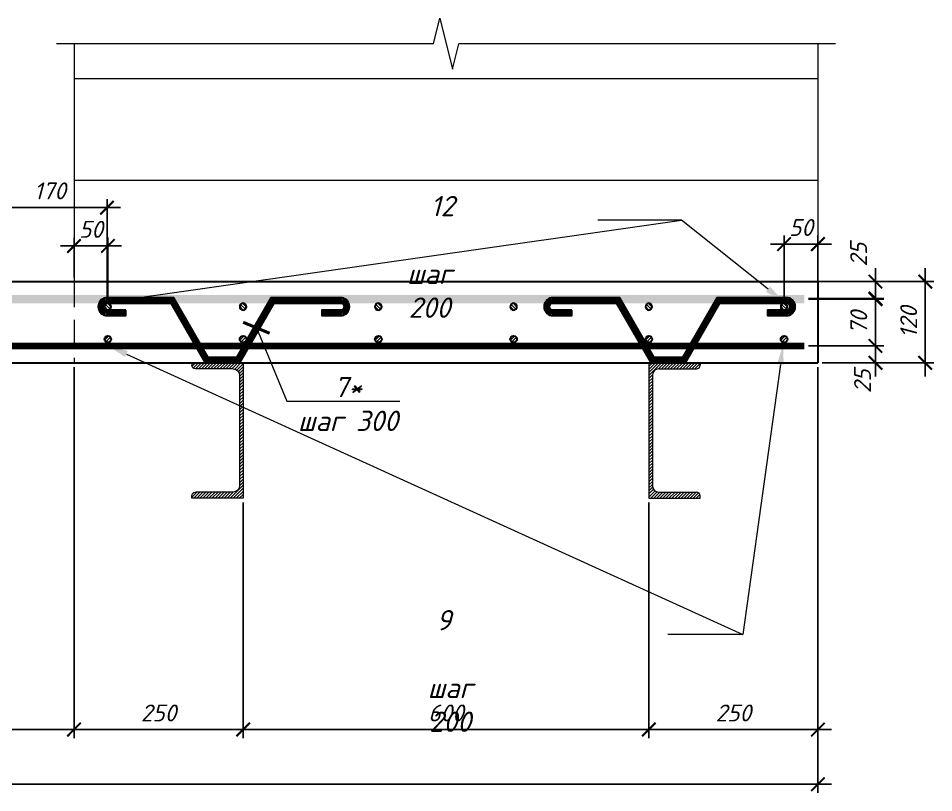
# Model space of a CAD drawing. Header units: millimetres. Extents: x -79646 to 95064, y -231229 to -58107.
# Drawn here: x 25699 to 27053, y -205275 to -204131 of the extents above; entities that cross this region are included whole.
import ezdxf
from ezdxf import colors
from ezdxf.entities.mleader import LeaderData, LeaderLine
from ezdxf.math import Vec2, Vec3

# ---------------------------------------------------------------- set-up
doc = ezdxf.new("R2010")
doc.units = ezdxf.units.MM
doc.header["$PDMODE"] = 3
doc.linetypes.add('DASHED2', pattern=[0.375, 0.25, -0.125])
doc.layers.get('0').update_dxf_attribs({"lineweight": 5})
doc.layers.get('Defpoints').update_dxf_attribs({"lineweight": 0})
for name, color, linetype, lineweight in [('!!!Металл', 7, 'Continuous', 15), ('#Dimensions', 7, 'Continuous', 9), ('#Арматура', 152, 'Continuous', 30), ('#Бетон вид', 22, 'Continuous', 18), ('#Бетон разрез', 22, 'Continuous', 30), ('#Выноски', 7, 'Continuous', 15)]:
    doc.layers.add(name, color=color, linetype=linetype, lineweight=lineweight)
doc.layers.add('#Hatch', color=252, linetype='Continuous', lineweight=5, true_color=0x696969)
doc.layers.add('#Арматура вид_2', color=7, linetype='Continuous', lineweight=35, true_color=0x616161)
doc.styles.add('ESKDW', font='eskdw.shx', dxfattribs={"oblique": 15})
doc.styles.add('STEP PR', font='isocpeui.ttf')
doc.dimstyles.new('SPDS', dxfattribs={"dimscale": 50, "dimtxt": 2.5, "dimasz": 2, "dimexe": 1.25, "dimexo": 0.625, "dimtad": 1, "dimdec": 0, "dimrnd": 0.001, "dimtxsty": 'ESKDW', "dimblk": 'ARCHTICK', "dimcen": 2.5, "dimdle": 2, "dimclrd": 256, "dimclre": 256, "dimclrt": 7, "dimadec": 0, "dimazin": 2, "dimtfac": 0.75, "dimtdec": 0, "dimtmove": 1, "dimatfit": 3, "dimfxl": 1, "dimtolj": 1, "dimarcsym": 1})

# ---------------------------------------------------------------- blocks, each defined once
blk = doc.blocks.new('*U104')
at = {"color": 0, "linetype": 'ByBlock', "lineweight": -2}
for p, q in [((0, 200), (0, 0)), ((0, 200), (76, 200)), ((14.7, 191), (70.5, 191)), ((76, 200), (76, 196.5)), ((5.199999999999993, 181.5), (5.200000000000005, 18.5)), ((0, 0), (76, 0)), ((14.7, 8.99999999999999), (70.5, 9.000000000000005)), ((76, 0), (76, 3.500000000000003))]:
    blk.add_line(p, q, dxfattribs=at)
for centre, radius, start, end in [((14.7, 181.5), 9.5, 90, 180), ((70.5, 196.5), 5.499999999999992, 270, 0), ((14.7, 18.5), 9.5, 180, 270), ((70.5, 3.500000000000004), 5.499999999999992, 0, 90)]:
    blk.add_arc(centre, radius, start, end, dxfattribs=at)
blk = doc.blocks.new('*U896')
at = {"color": 0, "linetype": 'ByBlock', "lineweight": -2}
for p, q in [((18.58127359600096, -2.108565928747488e-13), (18.89377359600096, 1.24999999999979)), ((18.89377359600096, 1.24999999999979), (19.51877359600096, -1.25000000000021)), ((18.58127359600093, -1.140350632359376e-13), (0, -2.110786374796738e-13)), ((19.51877359600096, -1.25000000000021), (19.83127359600096, -2.110786374796738e-13)), ((38.41254719200185, -2.110786374796738e-13), (19.83127359600095, -9.67105073363487e-14))]:
    blk.add_line(p, q, dxfattribs=at)
blk = doc.blocks.new('*U897')
at = {"layer": '#Арматура', "lineweight": 0}
h = blk.add_hatch(dxfattribs=at)
h.set_pattern_fill('ANSI31')
h.set_pattern_definition([(44.99999999999996, (-4.930380657631324e-32, 0), (-2.245064030267288, 2.245064030267285), [])])
edge = h.paths.add_edge_path()
edge.add_arc((-4.930380657631324e-32, 4.999999999999993), 5, 0, 360)
h = blk.add_hatch(dxfattribs=at)
h.set_pattern_fill('ANSI31')
h.set_pattern_definition([(44.99999999999996, (200, 0), (-2.245064030267288, 2.245064030267285), [])])
edge = h.paths.add_edge_path()
edge.add_arc((200, 4.999999999999992), 5, 0, 360)
h = blk.add_hatch(dxfattribs=at)
h.set_pattern_fill('ANSI31')
h.set_pattern_definition([(44.99999999999996, (400, 0), (-2.245064030267288, 2.245064030267285), [])])
edge = h.paths.add_edge_path()
edge.add_arc((400, 4.999999999999992), 5, 0, 360)
h = blk.add_hatch(dxfattribs=at)
h.set_pattern_fill('ANSI31')
h.set_pattern_definition([(44.99999999999996, (600, 0), (-2.245064030267288, 2.245064030267285), [])])
edge = h.paths.add_edge_path()
edge.add_arc((600, 4.999999999999992), 5, 0, 360)
h = blk.add_hatch(dxfattribs=at)
h.set_pattern_fill('ANSI31')
h.set_pattern_definition([(44.99999999999996, (800, 0), (-2.245064030267288, 2.245064030267285), [])])
edge = h.paths.add_edge_path()
edge.add_arc((800, 4.999999999999992), 5, 0, 360)
h = blk.add_hatch(dxfattribs=at)
h.set_pattern_fill('ANSI31')
h.set_pattern_definition([(44.99999999999996, (1000, 0), (-2.245064030267288, 2.245064030267285), [])])
edge = h.paths.add_edge_path()
edge.add_arc((1000, 4.999999999999992), 5, 0, 360)
for centre in [(-4.930380657631324e-32, 5), (200, 5), (400, 5), (600, 5), (800, 5), (1000, 5)]:
    blk.add_circle(centre, 5)
blk = doc.blocks.new('_ArchTick')
at = {"color": 0, "linetype": 'ByBlock', "const_width": 0.15}
blk.add_lwpolyline([(-0.5, -0.5), (0.5, 0.5)], dxfattribs=at)
blk = doc.blocks.new('*D1038')
at = {"layer": '#Dimensions', "lineweight": -2, "transparency": 16777216}
for p, q in [((26967.03765591793, -204565.6439195948), (26967.03765591793, -204499.6439195948)), ((26868.14477095796, -204519.6439195948), (26979.53765591793, -204519.6439195948)), ((26868.14477095796, -204545.6439195948), (26979.53765591793, -204545.6439195948))]:
    blk.add_line(p, q, dxfattribs=at)
at = {"layer": 'Defpoints', "color": 0, "lineweight": 0, "transparency": 16777216}
for p in [(26861.89477095796, -204519.6439195948), (26967.03765591793, -204519.6439195948), (26861.89477095796, -204545.6439195948)]:
    blk.add_point(p, dxfattribs=at)
at = {"layer": '#Dimensions', "lineweight": -2, "transparency": 16777216, "xscale": 20, "yscale": 20, "zscale": 20}
for p, rotation in [((26967.03765591793, -204519.6439195948), 90), ((26967.03765591793, -204545.6439195948), 270)]:
    blk.add_blockref('_ArchTick', p, dxfattribs=dict(at, rotation=rotation))
at = {"layer": '#Dimensions', "transparency": 16777216, "insert": (26942.09573570453, -204479.8274128568), "char_height": 25, "attachment_point": 5, "rotation": 90, "style": 'STEP PR'}
blk.add_mtext('\\A1;25', dxfattribs=at)
blk = doc.blocks.new('*D1039')
at = {"layer": '#Dimensions', "lineweight": -2, "transparency": 16777216}
for p, q in [((26967.03765591793, -204524.6439195948), (26967.03765591793, -204634.6439195948)), ((26868.14477095796, -204544.6439195948), (26979.53765591793, -204544.6439195948)), ((26868.14477095797, -204614.6439195948), (26979.53765591793, -204614.6439195948))]:
    blk.add_line(p, q, dxfattribs=at)
at = {"layer": 'Defpoints', "color": 0, "lineweight": 0, "transparency": 16777216}
for p in [(26861.89477095796, -204544.6439195948), (26861.89477095797, -204614.6439195948), (26967.03765591793, -204614.6439195948)]:
    blk.add_point(p, dxfattribs=at)
at = {"layer": '#Dimensions', "lineweight": -2, "transparency": 16777216, "xscale": 20, "yscale": 20, "zscale": 20}
for p, rotation in [((26967.03765591793, -204544.6439195948), 90), ((26967.03765591793, -204614.6439195948), 270)]:
    blk.add_blockref('_ArchTick', p, dxfattribs=dict(at, rotation=rotation))
at = {"layer": '#Dimensions', "transparency": 16777216, "insert": (26942.37667106945, -204580.3001187486), "char_height": 25, "attachment_point": 5, "rotation": 90, "style": 'STEP PR'}
blk.add_mtext('\\A1;70', dxfattribs=at)
blk = doc.blocks.new('*D1040')
at = {"layer": '#Dimensions', "lineweight": -2, "transparency": 16777216}
for p, q in [((26967.03765591792, -204594.6439195948), (26967.03765591792, -204659.6439195948)), ((26868.14477095796, -204614.6439195948), (26979.53765591792, -204614.6439195948)), ((26888.14477095798, -204639.6439195948), (26979.53765591792, -204639.6439195948))]:
    blk.add_line(p, q, dxfattribs=at)
at = {"layer": 'Defpoints', "color": 0, "lineweight": 0, "transparency": 16777216}
for p in [(26861.89477095796, -204614.6439195948), (26881.89477095798, -204639.6439195948), (26967.03765591792, -204639.6439195948)]:
    blk.add_point(p, dxfattribs=at)
at = {"layer": '#Dimensions', "lineweight": -2, "transparency": 16777216, "xscale": 20, "yscale": 20, "zscale": 20}
for p, rotation in [((26967.03765591792, -204614.6439195948), 90), ((26967.03765591792, -204639.6439195948), 270)]:
    blk.add_blockref('_ArchTick', p, dxfattribs=dict(at, rotation=rotation))
at = {"layer": '#Dimensions', "transparency": 16777216, "insert": (26947.90568674355, -204666.9328305824), "char_height": 25, "attachment_point": 5, "rotation": 90, "style": 'STEP PR'}
blk.add_mtext('\\A1;25', dxfattribs=at)
blk = doc.blocks.new('*D1041')
at = {"layer": '#Dimensions', "lineweight": -2, "transparency": 16777216}
for p, q in [((27040.6271196669, -204499.6439195948), (27040.6271196669, -204659.6439195948)), ((26888.14477095796, -204519.6439195948), (27053.1271196669, -204519.6439195948)), ((26888.14477095798, -204639.6439195948), (27053.1271196669, -204639.6439195948))]:
    blk.add_line(p, q, dxfattribs=at)
at = {"layer": 'Defpoints', "color": 0, "lineweight": 0, "transparency": 16777216}
for p in [(26881.89477095796, -204519.6439195948), (26881.89477095798, -204639.6439195948), (27040.6271196669, -204639.6439195948)]:
    blk.add_point(p, dxfattribs=at)
at = {"layer": '#Dimensions', "lineweight": -2, "transparency": 16777216, "xscale": 20, "yscale": 20, "zscale": 20}
for p, rotation in [((27040.6271196669, -204519.6439195948), 90), ((27040.6271196669, -204639.6439195948), 270)]:
    blk.add_blockref('_ArchTick', p, dxfattribs=dict(at, rotation=rotation))
at = {"layer": '#Dimensions', "transparency": 16777216, "insert": (27016.12711966693, -204579.6439195948), "char_height": 25, "attachment_point": 5, "rotation": 90, "style": 'STEP PR'}
blk.add_mtext('\\A1;120', dxfattribs=at)
blk = doc.blocks.new('*D1044')
at = {"layer": '#Dimensions', "lineweight": -2, "transparency": 16777216}
for p, q in [((25781.84208333396, -204645.8939195948), (25781.84208333396, -205194.0336233536)), ((25141.89472790526, -204965.9579429642), (25141.89472790526, -205194.0336233536)), ((25121.89472790526, -205181.5336233536), (25801.84208333396, -205181.5336233536))]:
    blk.add_line(p, q, dxfattribs=at)
at = {"layer": 'Defpoints', "color": 0, "lineweight": 0, "transparency": 16777216}
for p in [(25781.84208333396, -204639.6439195948), (25141.89472790526, -204959.7079429642), (25781.84208333396, -205181.5336233536)]:
    blk.add_point(p, dxfattribs=at)
at = {"layer": '#Dimensions', "lineweight": -2, "transparency": 16777216, "xscale": 20, "yscale": 20, "zscale": 20, "rotation": 180}
blk.add_blockref('_ArchTick', (25141.89472790526, -205181.5336233536), dxfattribs=at)
at = {"layer": '#Dimensions', "lineweight": -2, "transparency": 16777216, "xscale": 20, "yscale": 20, "zscale": 20}
blk.add_blockref('_ArchTick', (25781.84208333396, -205181.5336233536), dxfattribs=at)
at = {"layer": '#Dimensions', "transparency": 16777216, "insert": (25461.86840561961, -205157.0336233536), "char_height": 25, "attachment_point": 5, "style": 'STEP PR'}
blk.add_mtext('\\A1;640', dxfattribs=at)
blk = doc.blocks.new('*D1045')
at = {"layer": '#Dimensions', "lineweight": -2, "transparency": 16777216}
for p, q in [((25781.84208333396, -204645.8939195948), (25781.84208333396, -205194.0336233536)), ((26031.89477095795, -204845.8939195949), (26031.89477095795, -205194.0336233536)), ((25761.84208333396, -205181.5336233536), (26051.89477095795, -205181.5336233536))]:
    blk.add_line(p, q, dxfattribs=at)
at = {"layer": 'Defpoints', "color": 0, "lineweight": 0, "transparency": 16777216}
for p in [(25781.84208333396, -204639.6439195948), (26031.89477095795, -204839.6439195949), (26031.89477095795, -205181.5336233536)]:
    blk.add_point(p, dxfattribs=at)
at = {"layer": '#Dimensions', "lineweight": -2, "transparency": 16777216, "xscale": 20, "yscale": 20, "zscale": 20, "rotation": 180}
blk.add_blockref('_ArchTick', (25781.84208333396, -205181.5336233536), dxfattribs=at)
at = {"layer": '#Dimensions', "lineweight": -2, "transparency": 16777216, "xscale": 20, "yscale": 20, "zscale": 20}
blk.add_blockref('_ArchTick', (26031.89477095795, -205181.5336233536), dxfattribs=at)
at = {"layer": '#Dimensions', "transparency": 16777216, "insert": (25906.86842714595, -205157.0336233536), "char_height": 25, "attachment_point": 5, "style": 'STEP PR'}
blk.add_mtext('\\A1;250', dxfattribs=at)
blk = doc.blocks.new('*D1046')
at = {"layer": '#Dimensions', "lineweight": -2, "transparency": 16777216}
for p, q in [((26031.89477095795, -204845.8939195949), (26031.89477095795, -205194.0336233536)), ((26631.89477095795, -204845.8939195949), (26631.89477095795, -205194.0336233536)), ((26011.89477095795, -205181.5336233536), (26651.89477095795, -205181.5336233536))]:
    blk.add_line(p, q, dxfattribs=at)
at = {"layer": 'Defpoints', "color": 0, "lineweight": 0, "transparency": 16777216}
for p in [(26031.89477095795, -204839.6439195949), (26631.89477095795, -204839.6439195949), (26631.89477095795, -205181.5336233536)]:
    blk.add_point(p, dxfattribs=at)
at = {"layer": '#Dimensions', "lineweight": -2, "transparency": 16777216, "xscale": 20, "yscale": 20, "zscale": 20, "rotation": 180}
blk.add_blockref('_ArchTick', (26031.89477095795, -205181.5336233536), dxfattribs=at)
at = {"layer": '#Dimensions', "lineweight": -2, "transparency": 16777216, "xscale": 20, "yscale": 20, "zscale": 20}
blk.add_blockref('_ArchTick', (26631.89477095795, -205181.5336233536), dxfattribs=at)
at = {"layer": '#Dimensions', "transparency": 16777216, "insert": (26331.89477095795, -205157.0336233536), "char_height": 25, "attachment_point": 5, "style": 'STEP PR'}
blk.add_mtext('\\A1;600', dxfattribs=at)
blk = doc.blocks.new('*D995')
at = {"layer": '#Dimensions', "lineweight": -2, "transparency": 16777216}
for p, q in [((26881.89477095798, -204645.8939195948), (26881.89477095798, -205194.0336233536)), ((26631.89477095795, -204845.8939195949), (26631.89477095795, -205194.0336233536)), ((26611.89477095795, -205181.5336233536), (26901.89477095798, -205181.5336233536))]:
    blk.add_line(p, q, dxfattribs=at)
at = {"layer": 'Defpoints', "color": 0, "lineweight": 0, "transparency": 16777216}
for p in [(26881.89477095798, -204639.6439195948), (26631.89477095795, -204839.6439195949), (26881.89477095798, -205181.5336233536)]:
    blk.add_point(p, dxfattribs=at)
at = {"layer": '#Dimensions', "lineweight": -2, "transparency": 16777216, "xscale": 20, "yscale": 20, "zscale": 20, "rotation": 180}
blk.add_blockref('_ArchTick', (26631.89477095795, -205181.5336233536), dxfattribs=at)
at = {"layer": '#Dimensions', "lineweight": -2, "transparency": 16777216, "xscale": 20, "yscale": 20, "zscale": 20}
blk.add_blockref('_ArchTick', (26881.89477095798, -205181.5336233536), dxfattribs=at)
at = {"layer": '#Dimensions', "transparency": 16777216, "insert": (26756.89477095797, -205157.0336233536), "char_height": 25, "attachment_point": 5, "style": 'STEP PR'}
blk.add_mtext('\\A1;250', dxfattribs=at)
blk = doc.blocks.new('*D1048')
at = {"layer": '#Dimensions', "lineweight": -2, "transparency": 16777216}
for p, q in [((24041.89477095793, -204645.8939195948), (24041.89477095793, -205274.8278160473)), ((26881.89477095798, -204645.8939195948), (26881.89477095798, -205274.8278160473)), ((24021.89477095793, -205262.3278160473), (26901.89477095798, -205262.3278160473))]:
    blk.add_line(p, q, dxfattribs=at)
at = {"layer": 'Defpoints', "color": 0, "lineweight": 0, "transparency": 16777216}
for p in [(24041.89477095793, -204639.6439195948), (26881.89477095798, -204639.6439195948), (26881.89477095798, -205262.3278160473)]:
    blk.add_point(p, dxfattribs=at)
at = {"layer": '#Dimensions', "lineweight": -2, "transparency": 16777216, "xscale": 20, "yscale": 20, "zscale": 20, "rotation": 180}
blk.add_blockref('_ArchTick', (24041.89477095793, -205262.3278160473), dxfattribs=at)
at = {"layer": '#Dimensions', "lineweight": -2, "transparency": 16777216, "xscale": 20, "yscale": 20, "zscale": 20}
blk.add_blockref('_ArchTick', (26881.89477095798, -205262.3278160473), dxfattribs=at)
at = {"layer": '#Dimensions', "transparency": 16777216, "insert": (25461.89477095796, -205237.8278160473), "char_height": 25, "attachment_point": 5, "style": 'STEP PR'}
blk.add_mtext('\\A1;2840', dxfattribs=at)
blk = doc.blocks.new('*D1108')
at = {"layer": '#Dimensions', "lineweight": -2, "transparency": 16777216}
for p, q in [((25661.86840561961, -204548.3939195948), (25661.86840561961, -204397.6911173788)), ((25830.65924308539, -204548.3939195948), (25830.65924308539, -204397.6911173788)), ((25641.86840561961, -204410.1911173788), (25850.65924308539, -204410.1911173788))]:
    blk.add_line(p, q, dxfattribs=at)
at = {"layer": 'Defpoints', "color": 0, "lineweight": 0, "transparency": 16777216}
for p in [(25830.65924308539, -204410.1911173788), (25661.86840561961, -204554.6439195948), (25830.65924308539, -204554.6439195948)]:
    blk.add_point(p, dxfattribs=at)
at = {"layer": '#Dimensions', "lineweight": -2, "transparency": 16777216, "xscale": 20, "yscale": 20, "zscale": 20, "rotation": 180}
blk.add_blockref('_ArchTick', (25661.86840561961, -204410.1911173788), dxfattribs=at)
at = {"layer": '#Dimensions', "lineweight": -2, "transparency": 16777216, "xscale": 20, "yscale": 20, "zscale": 20}
blk.add_blockref('_ArchTick', (25830.65924308539, -204410.1911173788), dxfattribs=at)
at = {"layer": '#Dimensions', "transparency": 16777216, "insert": (25746.2638243525, -204385.5301325303), "char_height": 25, "attachment_point": 5, "style": 'STEP PR'}
blk.add_mtext('\\A1;170', dxfattribs=at)
blk = doc.blocks.new('*D1109')
at = {"layer": '#Dimensions', "lineweight": -2, "transparency": 16777216}
for p, q in [((26831.89481401066, -204548.3939195948), (26831.89481401066, -204451.6760071375)), ((26881.89477095798, -204550.3939195948), (26881.89477095798, -204451.6760071375)), ((26811.89481401066, -204464.1760071375), (26901.89477095798, -204464.1760071375))]:
    blk.add_line(p, q, dxfattribs=at)
at = {"layer": 'Defpoints', "color": 0, "lineweight": 0, "transparency": 16777216}
for p in [(26881.89477095798, -204464.1760071375), (26831.89481401066, -204554.6439195948), (26881.89477095798, -204556.6439195948)]:
    blk.add_point(p, dxfattribs=at)
at = {"layer": '#Dimensions', "lineweight": -2, "transparency": 16777216, "xscale": 20, "yscale": 20, "zscale": 20, "rotation": 180}
blk.add_blockref('_ArchTick', (26831.89481401066, -204464.1760071375), dxfattribs=at)
at = {"layer": '#Dimensions', "lineweight": -2, "transparency": 16777216, "xscale": 20, "yscale": 20, "zscale": 20}
blk.add_blockref('_ArchTick', (26881.89477095798, -204464.1760071375), dxfattribs=at)
at = {"layer": '#Dimensions', "transparency": 16777216, "insert": (26856.89479248432, -204439.6760071375), "char_height": 25, "attachment_point": 5, "style": 'STEP PR'}
blk.add_mtext('\\A1;50', dxfattribs=at)
blk = doc.blocks.new('*D1110')
at = {"layer": '#Dimensions', "lineweight": -2, "transparency": 16777216}
for p, q in [((25781.84208333396, -204513.3939195948), (25781.84208333396, -204454.3712294666)), ((25831.89481401066, -204550.3939195948), (25831.89481401066, -204454.3712294666)), ((25761.84208333396, -204466.8712294666), (25851.89481401066, -204466.8712294666))]:
    blk.add_line(p, q, dxfattribs=at)
at = {"layer": 'Defpoints', "color": 0, "lineweight": 0, "transparency": 16777216}
for p in [(25831.89481401066, -204466.8712294666), (25781.84208333396, -204519.6439195948), (25831.89481401066, -204556.6439195948)]:
    blk.add_point(p, dxfattribs=at)
at = {"layer": '#Dimensions', "lineweight": -2, "transparency": 16777216, "xscale": 20, "yscale": 20, "zscale": 20, "rotation": 180}
blk.add_blockref('_ArchTick', (25781.84208333396, -204466.8712294666), dxfattribs=at)
at = {"layer": '#Dimensions', "lineweight": -2, "transparency": 16777216, "xscale": 20, "yscale": 20, "zscale": 20}
blk.add_blockref('_ArchTick', (25831.89481401066, -204466.8712294666), dxfattribs=at)
at = {"layer": '#Dimensions', "transparency": 16777216, "insert": (25806.86844867229, -204442.3712294666), "char_height": 25, "attachment_point": 5, "style": 'STEP PR'}
blk.add_mtext('\\A1;50', dxfattribs=at)

msp = doc.modelspace()

# ---------------------------------------------------------------- hatches: boundary and pattern name
at = {"layer": '#Hatch'}
h = msp.add_hatch(dxfattribs=at)
h.set_pattern_fill('ANSI31', color=256, style=0)
h.set_pattern_definition([(45, (-26964.88079015909, -6217.49527351209), (-2.245064030267288, 2.245064030267288), [])])
h.paths.add_polyline_path([(26031.89477095795, -204639.6439195949), (25955.89477095795, -204639.6439195949), (25955.89477095795, -204643.1439195949, 0.4142135623730951), (25961.39477095795, -204648.6439195949), (26017.19477095795, -204648.6439195949, -0.414213562373095), (26026.69477095795, -204658.1439195949), (26026.69477095795, -204821.1439195949, -0.414213562373095), (26017.19477095795, -204830.6439195949), (25961.39477095795, -204830.6439195949, 0.4142135623730951), (25955.89477095795, -204836.1439195949), (25955.89477095795, -204839.6439195949), (26031.89477095795, -204839.6439195949)])
h = msp.add_hatch(dxfattribs=at)
h.set_pattern_fill('ANSI31', color=256, style=0)
h.set_pattern_definition([(45, (-26944.68446639238, -6217.495273512061), (-2.245064030267288, 2.245064030267288), [])])
h.paths.add_polyline_path([(26631.89477095795, -204639.6439195948), (26707.89477095795, -204639.6439195948), (26707.89477095795, -204643.1439195948, -0.4142135623730951), (26702.39477095795, -204648.6439195948), (26646.59477095795, -204648.6439195948, 0.414213562373095), (26637.09477095795, -204658.1439195948), (26637.09477095795, -204821.1439195948, 0.414213562373095), (26646.59477095795, -204830.6439195948), (26702.39477095795, -204830.6439195948, -0.4142135623730951), (26707.89477095795, -204836.1439195948), (26707.89477095795, -204839.6439195948), (26631.89477095795, -204839.6439195948)])

# ---------------------------------------------------------------- linework, layer by layer
at = {"layer": '#Арматура'}
for points, const_width in [([(26861.89477095796, -204545.6439195948), (24061.89477095793, -204545.6439195948)], 12), ([(26861.89477095796, -204614.6439195948), (24061.89477095793, -204614.6439195948)], 10)]:
    msp.add_lwpolyline(points, dxfattribs=dict(at, const_width=const_width))
for points in [[(25858.60911926223, -204561.6439195949), (25829.18054783357, -204561.6439195949, -0.7142857142857153), (25829.18054783357, -204551.6439195949), (25924.97759468737, -204551.6439195949), (25975.78441837605, -204639.6439195949), (26001.36176864519, -204639.6439195949), (26026.93911891432, -204639.6439195949), (26077.74594260301, -204551.6439195949), (26177.54298945681, -204551.6439195949, -0.7142857142857153), (26177.54298945681, -204561.6439195949), (26148.11441802815, -204561.6439195949), (26148.11441802815, -204569.6439195949), (26178.5691788987, -204569.6439195949, 0.8111722407335079), (26178.5691788987, -204543.6439195949), (26073.12714044949, -204543.6439195949), (26022.32031676081, -204631.6439195949), (26001.36176864519, -204631.6439195949), (25980.40322052957, -204631.6439195949), (25929.59639684089, -204543.6439195949), (25828.15435839168, -204543.6439195949, 0.8111722407335079), (25828.15435839167, -204569.6439195949), (25858.60911926223, -204569.6439195949)], [(26517.9260841053, -204561.6439195948), (26488.49751267664, -204561.6439195948, -0.7142857142857153), (26488.49751267664, -204551.6439195948), (26584.29455953045, -204551.6439195948), (26635.10138321913, -204639.6439195948), (26660.67873348826, -204639.6439195948), (26686.2560837574, -204639.6439195948), (26737.06290744609, -204551.6439195948), (26836.85995429989, -204551.6439195948, -0.7142857142857153), (26836.85995429989, -204561.6439195948), (26807.43138287123, -204561.6439195948), (26807.43138287123, -204569.6439195948), (26837.88614374178, -204569.6439195948, 0.8111722407335079), (26837.88614374178, -204543.6439195948), (26732.44410529257, -204543.6439195948), (26681.63728160389, -204631.6439195948), (26660.67873348826, -204631.6439195948), (26639.72018537265, -204631.6439195948), (26588.91336168396, -204543.6439195948), (26487.47132323475, -204543.6439195948, 0.8111722407335079), (26487.47132323475, -204569.6439195948), (26517.9260841053, -204569.6439195948)]]:
    msp.add_lwpolyline(points, format="xyb", close=True, dxfattribs=at)
at = {"layer": '#Арматура вид_2'}
for points in [[(26148.11441802815, -204565.6439195949, 8, 8, 0), (26178.11441802824, -204565.6439195949, 8, 8, 0.7777777777777778), (26178.11441802824, -204547.6439195949, 8, 8, 0), (26075.43654152625, -204547.6439195949, 8, 8, 0), (26024.62971783756, -204635.6439195949, 8, 8, 0), (26001.36176864519, -204635.6439195949, 8, 8, 0), (25978.09381945281, -204635.6439195949, 8, 8, 0), (25927.28699576413, -204547.6439195949, 8, 8, 0), (25828.60911926214, -204547.6439195949, 8, 8, 0.7777777777777778), (25828.60911926214, -204565.6439195949, 8, 8, 0), (25858.60911926223, -204565.6439195949, 0, 0, 0)], [(26807.43138287123, -204565.6439195948, 8, 8, 0), (26837.43138287131, -204565.6439195948, 8, 8, 0.7777777777777778), (26837.43138287131, -204547.6439195948, 8, 8, 0), (26734.75350636933, -204547.6439195948, 8, 8, 0), (26683.94668268064, -204635.6439195948, 8, 8, 0), (26660.67873348826, -204635.6439195948, 8, 8, 0), (26637.41078429589, -204635.6439195948, 8, 8, 0), (26586.60396060721, -204547.6439195948, 8, 8, 0), (26487.92608410522, -204547.6439195948, 8, 8, 0.7777777777777778), (26487.92608410522, -204565.6439195948, 8, 8, 0), (26517.9260841053, -204565.6439195948, 0, 0, 0)]]:
    msp.add_lwpolyline(points, format="xyseb", dxfattribs=at)
at = {"layer": '#Бетон вид'}
for points in [[(25781.84208333396, -204168.0484262938), (25781.84208333396, -204519.6439195948)], [(26881.89477095796, -204168.0484262938), (26881.89477095796, -204519.6439195948)], [(25781.84208333396, -204219.6439195948), (26881.89477095798, -204219.6439195948)], [(25781.84208333396, -204369.6439195948), (26881.89477095798, -204369.6439195948)]]:
    msp.add_lwpolyline(points, dxfattribs=at)
at = {"layer": '#Бетон вид', "linetype": 'DASHED2', "ltscale": 150}
msp.add_lwpolyline([(25781.84208333396, -204519.6439195948), (25781.84208333396, -204639.6439195948)], dxfattribs=at)
at = {"layer": '#Бетон разрез'}
for points in [[(24041.89477095793, -204519.6439195948), (26881.89477095798, -204519.6439195948)], [(26881.89477095798, -204519.6439195948), (26881.89477095798, -204639.6439195948)], [(24041.89477095793, -204639.6439195948), (26881.89477095798, -204639.6439195948)]]:
    msp.add_lwpolyline(points, dxfattribs=at)

# ---------------------------------------------------------------- block references
at = {"layer": '!!!Металл', "xscale": -1}
msp.add_blockref('*U104', (26031.89477095795, -204839.6439195949), dxfattribs=at)
msp.add_blockref('*U104', (26031.89477095795, -204839.6439195949), dxfattribs=at)
at = {"layer": '!!!Металл'}
msp.add_blockref('*U104', (26631.89477095795, -204839.6439195948), dxfattribs=at)
msp.add_blockref('*U104', (26631.89477095795, -204839.6439195948), dxfattribs=at)
at = {"layer": '#Арматура', "xscale": -1, "rotation": 180}
msp.add_blockref('*U897', (25831.89481401066, -204551.6439195948), dxfattribs=at)
at = {"layer": '#Арматура'}
msp.add_blockref('*U897', (25831.89481401066, -204609.6439195948), dxfattribs=at)
at = {"xscale": -30, "yscale": -30, "zscale": -30, "rotation": 180}
msp.add_blockref('*U896', (25755.76835519791, -204168.0484262938), dxfattribs=at)

# ---------------------------------------------------------------- dimensions: what is measured, and where the dimension line sits
at = {"layer": '#Dimensions'}
for base, p1, p2, picture, middle in [((25830.65924308539, -204410.1911173788), (25661.86840561961, -204554.6439195948), (25830.65924308539, -204554.6439195948), '*D1108', (25746.2638243525, -204385.5301325303)), ((26881.89477095798, -205262.3278160473), (24041.89477095793, -204639.6439195948), (26881.89477095798, -204639.6439195948), '*D1048', (25461.89477095796, -205237.8278160473)), ((25781.84208333396, -205181.5336233536), (25141.89472790526, -204959.7079429642), (25781.84208333396, -204639.6439195948), '*D1044', (25461.86840561961, -205157.0336233536)), ((26031.89477095795, -205181.5336233536), (25781.84208333396, -204639.6439195948), (26031.89477095795, -204839.6439195949), '*D1045', (25906.86842714595, -205157.0336233536)), ((26881.89477095798, -205181.5336233536), (26631.89477095795, -204839.6439195949), (26881.89477095798, -204639.6439195948), '*D995', (26756.89477095797, -205157.0336233536)), ((26631.89477095795, -205181.5336233536), (26031.89477095795, -204839.6439195949), (26631.89477095795, -204839.6439195949), '*D1046', (26331.89477095795, -205157.0336233536))]:
    dim = msp.add_linear_dim(base=base, p1=p1, p2=p2, dimstyle='SPDS', override={"dimscale": 10, "dimgap": 1.199999999999999, "dimrnd": 5, "dimtxsty": 'STEP PR', "dimblk1": 'ArchTick', "dimblk2": 'ArchTick', "dimsah": 1, "dimclrt": 256}, dxfattribs=at)
    dim.commit()
    dim.dimension.update_dxf_attribs({"geometry": picture, "text_midpoint": middle})
for base, p1, p2, picture, middle in [((25831.89481401066, -204466.8712294666), (25781.84208333396, -204519.6439195948), (25831.89481401066, -204556.6439195948), '*D1110', (25806.86844867229, -204466.8712294666)), ((26881.89477095798, -204464.1760071375), (26831.89481401066, -204554.6439195948), (26881.89477095798, -204556.6439195948), '*D1109', (26856.89479248432, -204464.1760071375))]:
    dim = msp.add_linear_dim(base=base, p1=p1, p2=p2, dimstyle='SPDS', override={"dimscale": 10, "dimgap": 1.199999999999999, "dimrnd": 5, "dimtxsty": 'STEP PR', "dimblk1": 'ArchTick', "dimblk2": 'ArchTick', "dimsah": 1, "dimclrt": 256}, dxfattribs=at)
    dim.commit()
    dim.dimension.update_dxf_attribs({"geometry": picture, "text_midpoint": middle, "dimtype": 160})
for base, p1, p2, picture, middle in [((26967.03765591793, -204519.6439195948), (26861.89477095796, -204545.6439195948), (26861.89477095796, -204519.6439195948), '*D1038', (26966.59573570453, -204479.8274128568)), ((26967.03765591793, -204614.6439195948), (26861.89477095796, -204544.6439195948), (26861.89477095797, -204614.6439195948), '*D1039', (26967.03765591793, -204580.3001187486)), ((26967.03765591792, -204639.6439195948), (26861.89477095796, -204614.6439195948), (26881.89477095798, -204639.6439195948), '*D1040', (26972.40568674355, -204666.9328305824))]:
    dim = msp.add_linear_dim(base=base, p1=p1, p2=p2, angle=90, dimstyle='SPDS', override={"dimscale": 10, "dimgap": 1.199999999999999, "dimrnd": 5, "dimtxsty": 'STEP PR', "dimblk1": 'ArchTick', "dimblk2": 'ArchTick', "dimsah": 1, "dimclrt": 256}, dxfattribs=at)
    dim.commit()
    dim.dimension.update_dxf_attribs({"geometry": picture, "text_midpoint": middle, "dimtype": 160})
dim = msp.add_linear_dim(base=(27040.6271196669, -204639.6439195948), p1=(26881.89477095796, -204519.6439195948), p2=(26881.89477095798, -204639.6439195948), angle=90, dimstyle='SPDS', override={"dimscale": 10, "dimgap": 1.199999999999999, "dimrnd": 5, "dimtxsty": 'STEP PR', "dimblk1": 'ArchTick', "dimblk2": 'ArchTick', "dimsah": 1, "dimclrt": 256}, dxfattribs=at)
dim.commit()
dim.dimension.update_dxf_attribs({"geometry": '*D1041', "text_midpoint": (27016.12711966693, -204579.6439195948)})

# ---------------------------------------------------------------- leaders
at = {"layer": '#Выноски'}
ml = msp.add_multileader_mtext('Standard', dxfattribs=at)
ml.set_content('\\A1;                    12 ^I^I^I\\P   шаг 200                ', color=256, style='STEP PR')
ml.set_leader_properties(color=256, linetype='ByLayer', lineweight=-1)
ml.build(insert=Vec2(0, 0))
ml.multileader.update_dxf_attribs({"text_left_attachment_type": 6, "text_right_attachment_type": 6, "dogleg_length": 0, "arrow_head_size": 29.99999999999999, "scale": 0.1})
ctx = ml.context
ctx.base_point, ctx.scale, ctx.char_height, ctx.arrow_head_size, ctx.landing_gap_size, ctx.plane_origin, ctx.plane_x_axis, ctx.plane_y_axis = Vec3(25935.06629902348, -204429.034635313), 0.1, 29.99999999999999, 29.99999999999999, 12.49999999999999, Vec3(28410.80645874038, -205823.9938994187), Vec3(1, -6.915e-13), Vec3(6.915e-13, 1)
ctx.left_attachment, ctx.right_attachment, ctx.text_align_type = 6, 6, 1
notes = []
notes.append((ctx, [(1, (1, 1, 0), (26680.06629902348, -204429.0346353136), (-1, 6.915e-13), 0, [(1, [(25831.89481401066, -204549.6439195948)], 0, []), (2, [(26831.644141788, -204549.6502072046)], 0, [])])]))
ctx.mtext.insert, ctx.mtext.text_direction, ctx.mtext.rotation, ctx.mtext.width, ctx.mtext.defined_height, ctx.mtext.alignment, ctx.mtext.flow_direction = Vec3(26307.5662990235, -204393.0346353133), Vec3(1, -6.915e-13), 6.283185307178894, 1099.654605543883, 76.95222314018503, 2, 5
ml = msp.add_multileader_mtext('Standard', dxfattribs=at)
ml.set_content('\\A1;7*\\Pшаг 300', color=256, style='STEP PR')
ml.set_leader_properties(color=256, linetype='ByLayer', lineweight=-1)
ml.set_arrow_properties(name='ARCHTICK')
ml.build(insert=Vec2(0, 0))
ml.multileader.update_dxf_attribs({"text_left_attachment_type": 6, "text_right_attachment_type": 6, "dogleg_length": 0, "arrow_head_size": 29.99999999999999, "scale": 0.1})
ctx = ml.context
ctx.base_point, ctx.scale, ctx.char_height, ctx.arrow_head_size, ctx.landing_gap_size, ctx.plane_origin, ctx.plane_x_axis, ctx.plane_y_axis = Vec3(26096.46481740754, -204696.3854922419), 0.1, 29.99999999999999, 29.99999999999999, 12.49999999999999, Vec3(26796.66176759688, -205395.9543380265), Vec3(1, -6.915e-13), Vec3(6.915e-13, 1)
ctx.left_attachment, ctx.right_attachment, ctx.text_align_type = 6, 6, 1
notes.append((ctx, [(0, (1, 1, 0), (26096.46481740754, -204696.3854922419), (1, -6.915e-13), 0, [(1, [(26051.52959002702, -204587.8342279766)], 0, [])])]))
ctx.mtext.insert, ctx.mtext.text_direction, ctx.mtext.rotation, ctx.mtext.alignment, ctx.mtext.flow_direction = Vec3(26186.93072649847, -204660.385492242), Vec3(1, -6.915e-13), 6.283185307178894, 2, 5
ml = msp.add_multileader_mtext('Standard', dxfattribs=at)
ml.set_content('\\A1;                         9 ^I^I^I\\P      шаг 200                ', color=256, style='STEP PR')
ml.set_leader_properties(color=256, linetype='ByLayer', lineweight=-1)
ml.build(insert=Vec2(0, 0))
ml.multileader.update_dxf_attribs({"text_left_attachment_type": 6, "text_right_attachment_type": 6, "dogleg_length": 0, "arrow_head_size": 29.99999999999999, "scale": 0.1})
ctx = ml.context
ctx.base_point, ctx.scale, ctx.char_height, ctx.arrow_head_size, ctx.landing_gap_size, ctx.plane_origin, ctx.plane_x_axis, ctx.plane_y_axis = Vec3(25905.66828722042, -205040.9215313599), 0.1, 29.99999999999999, 29.99999999999999, 12.49999999999999, Vec3(28438.10908033686, -206452.8581962987), Vec3(1, -6.915e-13), Vec3(6.915e-13, 1)
ctx.left_attachment, ctx.right_attachment, ctx.text_align_type = 6, 6, 1
notes.append((ctx, [(1, (1, 1, 0), (26770.66828722042, -205040.9215313605), (-1, 6.915e-13), 0, [(1, [(25832.0108507303, -204614.2400126583)], 0, []), (2, [(26830.52655239124, -204612.347426354)], 0, [])])]))
ctx.mtext.insert, ctx.mtext.text_direction, ctx.mtext.rotation, ctx.mtext.width, ctx.mtext.defined_height, ctx.mtext.alignment, ctx.mtext.flow_direction = Vec3(26338.16828722044, -205004.9215313602), Vec3(1, -6.915e-13), 6.283185307178894, 972.2147209513214, 78.17174522633097, 2, 5
for ctx, leaders in notes:
    for number, flags, end, landing, length, lines in leaders:
        leader = LeaderData()
        leader.index, (leader.has_last_leader_line, leader.has_dogleg_vector, leader.attachment_direction) = number, flags
        leader.last_leader_point, leader.dogleg_vector, leader.dogleg_length = Vec3(end), Vec3(landing), length
        for number, points, colour, breaks in lines:
            line = LeaderLine()
            line.index, line.vertices, line.color, line.breaks = number, Vec3.list(points), colors.encode_raw_color(colour), breaks
            leader.lines.append(line)
        ctx.leaders.append(leader)

doc.saveas('drawing.dxf')
